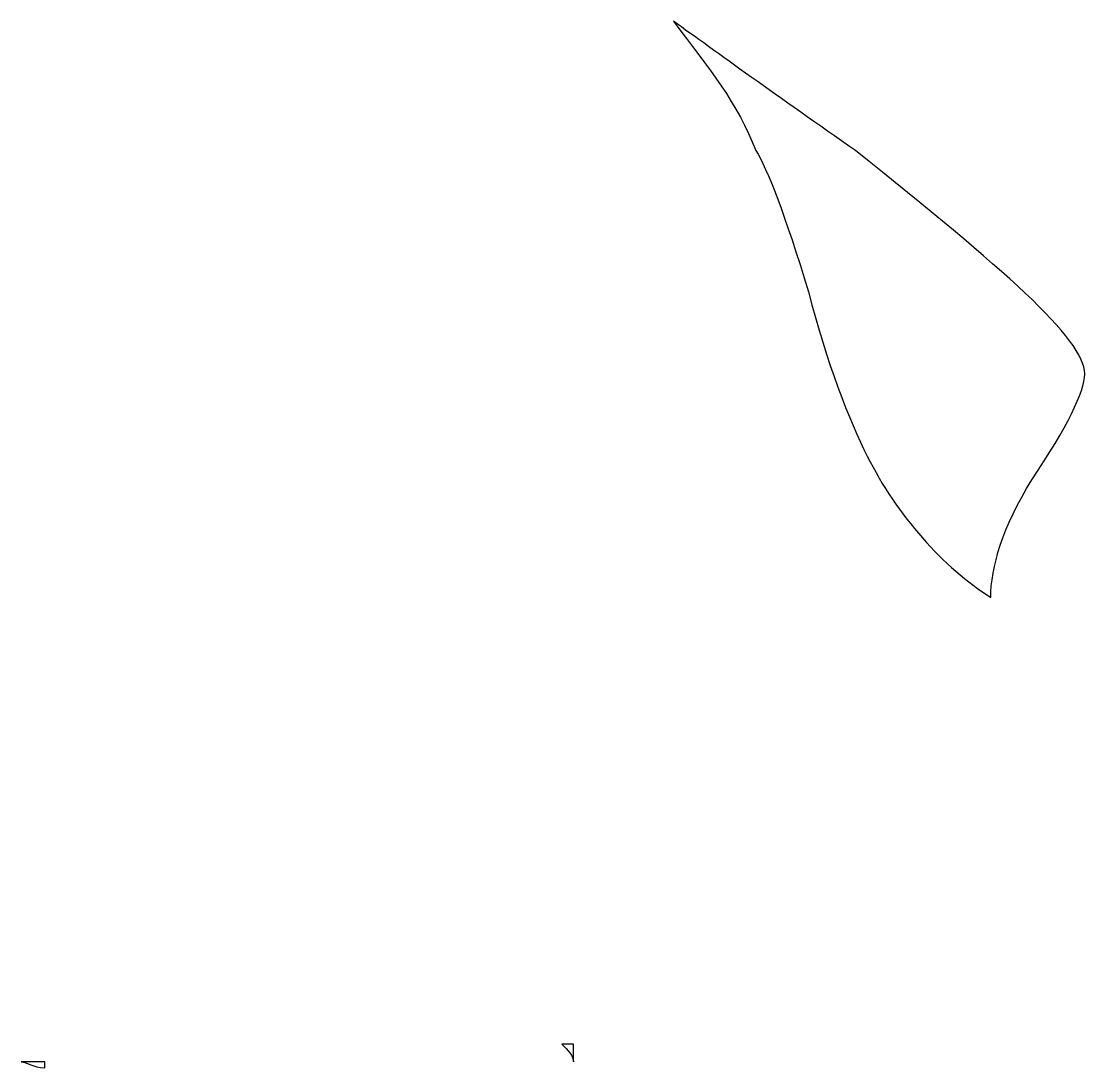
# Model space of a CAD drawing. Header units: centimetres. Extents: x -9.6 to 9.6, y -7.8 to 7.8.
# Drawn here: x -2.324 to -1.157, y 2.381 to 3.529 of the extents above; entities that cross this region are included whole.
import ezdxf

# ---------------------------------------------------------------- set-up
doc = ezdxf.new("R2010")
doc.units = ezdxf.units.CM
doc.header["$MEASUREMENT"] = 0
doc.layers.add('Camada 1', color=7, linetype='Continuous')

msp = doc.modelspace()

# ---------------------------------------------------------------- linework, layer by layer
at = {"layer": 'Camada 1'}
for points, knots in [([(-1.4084, 3.38675), (-1.24724, 3.25782), (-1.15705, 3.18051), (-1.15705, 3.14183), (-1.15705, 3.14183), (-1.15705, 3.12249), (-1.17636, 3.08383), (-1.21502, 3.02578), (-1.21502, 3.02578), (-1.24725, 2.97421), (-1.26016, 2.9291), (-1.26016, 2.89685), (-1.26016, 2.89685), (-1.3117, 2.92908), (-1.36332, 2.98713), (-1.39555, 3.05158), (-1.39555, 3.05158), (-1.41486, 3.09021), (-1.44061, 3.15469), (-1.46003, 3.23205), (-1.46003, 3.23205), (-1.48577, 3.31584), (-1.50509, 3.36741), (-1.51797, 3.38675), (-1.51797, 3.38675), (-1.53728, 3.43834), (-1.56954, 3.477), (-1.60825, 3.52857), (-1.60825, 3.52857), (-1.56311, 3.49634), (-1.49222, 3.44474), (-1.4084, 3.38675)], [0, 0, 0, 0, 0.1111111, 0.1111111, 0.1111111, 0.1111111, 0.2222222, 0.2222222, 0.2222222, 0.2222222, 0.3333333, 0.3333333, 0.3333333, 0.3333333, 0.4444444, 0.4444444, 0.4444444, 0.4444444, 0.5555556, 0.5555556, 0.5555556, 0.5555556, 0.6666667, 0.6666667, 0.6666667, 0.6666667, 0.7777778, 0.7777778, 0.7777778, 0.7777778, 1, 1, 1, 1]), ([(-1.73067, 2.40699), (-1.72427, 2.40699), (-1.71784, 2.40699), (-1.71784, 2.40699), (-1.71784, 2.40699), (-1.71784, 2.40699), (-1.71784, 2.38765), (-1.71784, 2.38765), (-1.71784, 2.38765), (-1.71783, 2.39408), (-1.72426, 2.40054), (-1.73067, 2.40699)], [0, 0, 0, 0, 0.25, 0.25, 0.25, 0.25, 0.5, 0.5, 0.5, 0.5, 1, 1, 1, 1]), ([(-2.29796, 2.38117), (-2.31079, 2.38117), (-2.31727, 2.38763), (-2.3237, 2.38763), (-2.3237, 2.38763), (-2.31727, 2.38763), (-2.31079, 2.38763), (-2.29796, 2.38763), (-2.29796, 2.38763), (-2.29796, 2.38763), (-2.29796, 2.38117), (-2.29796, 2.38117)], [0, 0, 0, 0, 0.25, 0.25, 0.25, 0.25, 0.5, 0.5, 0.5, 0.5, 1, 1, 1, 1])]:
    msp.add_open_spline(points, degree=3, knots=knots, dxfattribs=at)

doc.saveas('drawing.dxf')
